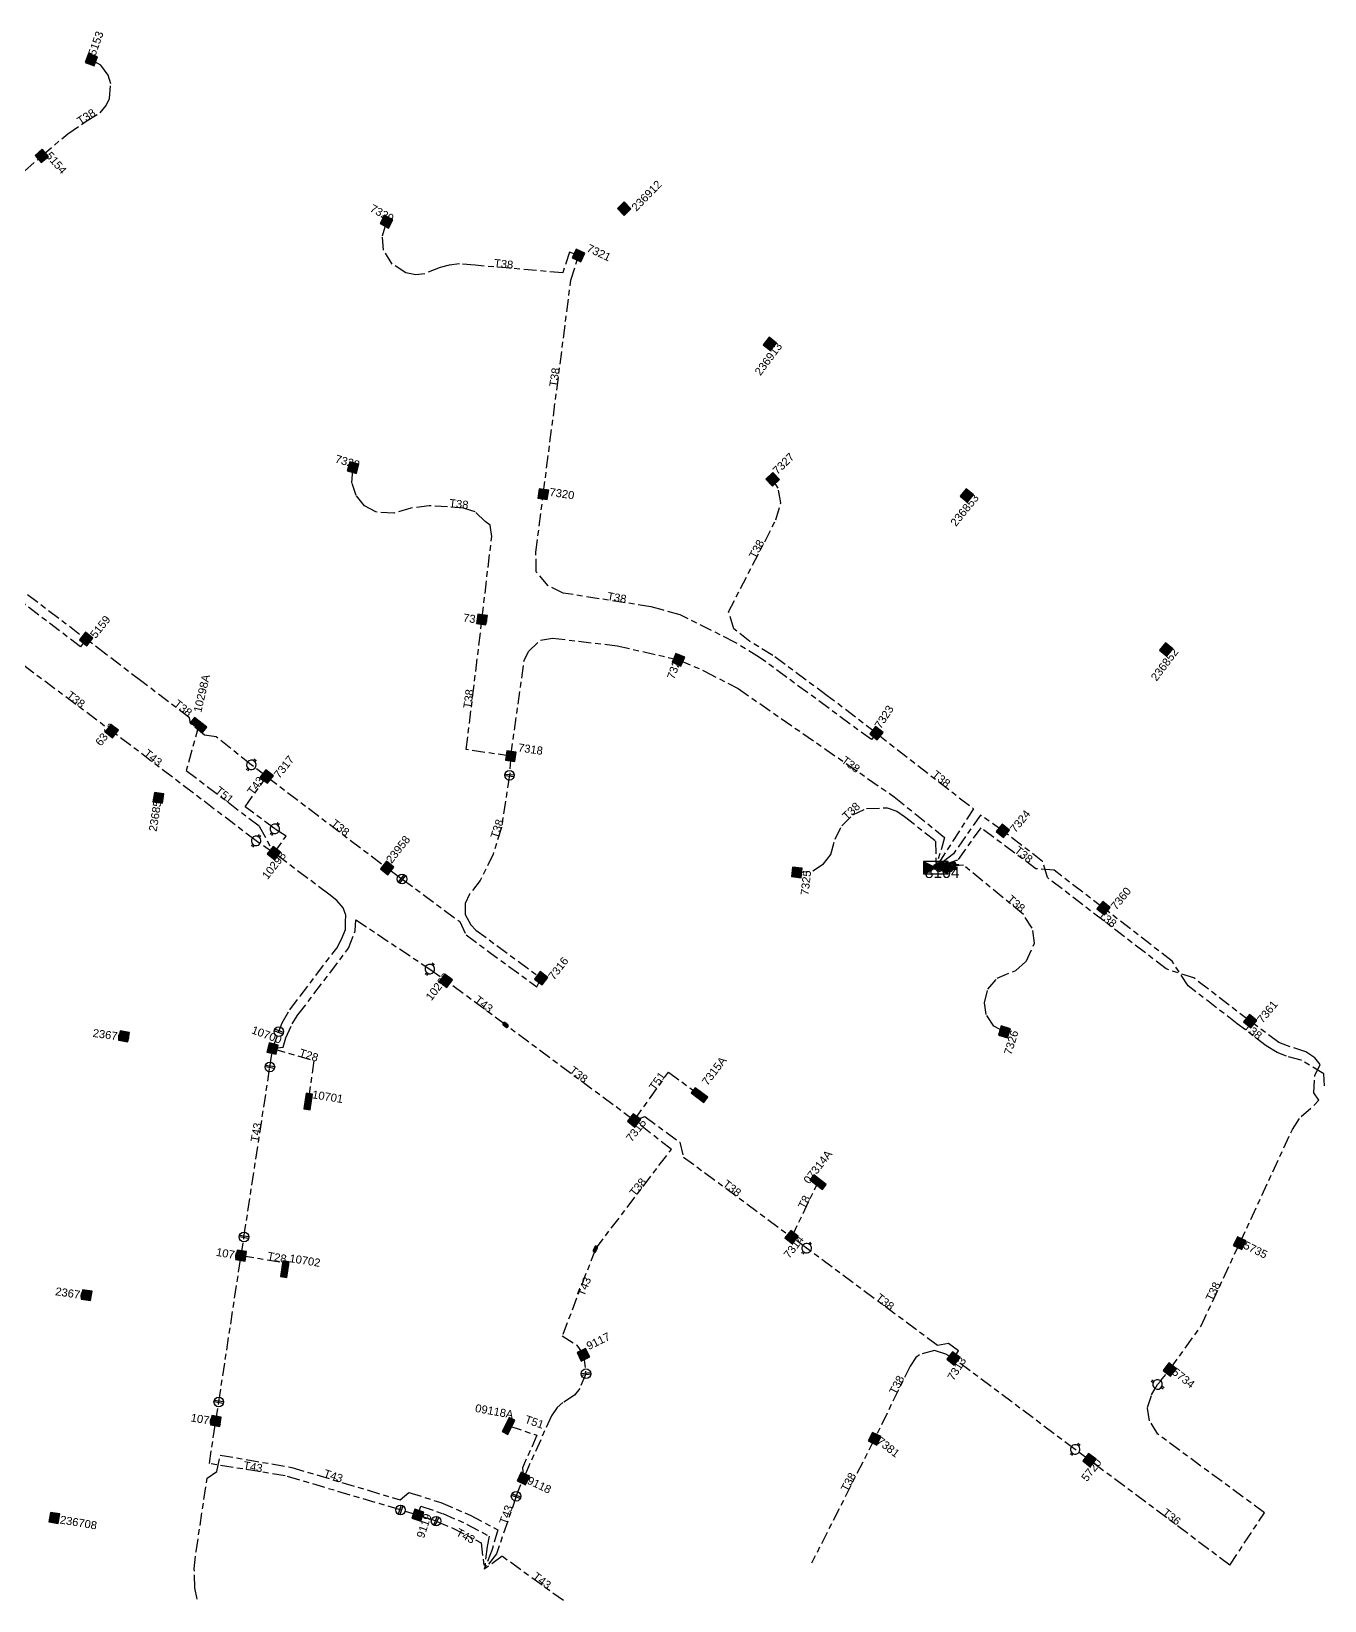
# Model space of a CAD drawing. Header units: metres. Extents: x 301341 to 310479, y 6262403 to 6265281.
# Drawn here: x 307391.7 to 307795.5, y 6264045.1 to 6264535.2 of the extents above; entities that cross this region are included whole.
import ezdxf
from ezdxf.enums import TextEntityAlignment as Align

# ---------------------------------------------------------------- set-up
doc = ezdxf.new("R2010")
doc.units = ezdxf.units.M
doc.linetypes.add('Cable Exist UG', pattern=[8.2, 4, -1.2, 1.8, -1.2])
doc.layers.get('0').update_dxf_attribs({"color": 6})
for name, color, linetype in [('Equip_LV_EXT', 7, 'Continuous'), ('Mains_LV_EXT', 7, 'Continuous'), ('Sub_SP_EXT', 7, 'Continuous'), ('SupportsUG_SP_LV_EXT', 7, 'Continuous'), ('SupportsUG_SP_LV_SL_EXT', 7, 'Continuous')]:
    doc.layers.add(name, color=color, linetype=linetype)
doc.styles.add('COLUMN_LABEL', font='arial.ttf')
doc.styles.add('iecARIAL', font='arial.ttf', dxfattribs={"height": 2})
doc.styles.add('POLE_LABEL', font='arial.ttf')
doc.styles.get("Standard").update_dxf_attribs({"font": 'arial.ttf'})

# ---------------------------------------------------------------- blocks, each defined once
blk = doc.blocks.new('SUB_PADMOUNT_EXT')
for points in [[(0, 0), (-3.84, 1.92), (-3.84, -1.92)], [(0, 0), (3.84, 1.92), (3.84, -1.92)]]:
    blk.add_hatch(color=256).paths.add_polyline_path(points)
for p, q in [((3.84, 1.92), (-3.84, -1.92)), ((-3.84, 1.92), (3.84, -1.92))]:
    blk.add_line(p, q)
blk.add_lwpolyline([(-3.84, -1.92), (3.84, -1.92), (3.84, 1.92), (-3.84, 1.92)], close=True)
for tag, height, flags, p in [('STREET_CODE', 0.2, 9, (1.5, 0)), ('ASSET_NUM', 3.5, 8, (2, 2)), ('CONSTRUCTED_VOLTAGE', 0.2, 9, (1.5, -0.2)), ('OPERATING_VOLTAGE', 0.2, 9, (1.5, -0.6)), ('ORIENTATION', 0.2, 9, (1.5, -0.8)), ('OWNED_BY', 0.2, 9, (1.5, -1)), ('OPERATED_BY', 0.2, 9, (1.5, -1.2)), ('SECONDARY_VOLTAGE', 0.2, 9, (1.5, -1.6)), ('STATE', 0.2, 9, (1.5, -1.8)), ('SUBSTATION_TYPE', 0.2, 9, (1.5, -2.2)), ('STREETNAME', 0.2, 9, (1.5, -3)), ('SUBURB', 0.2, 9, (1.5, -3.2)), ('Z', 0.2, 1, (1.5, -3.6)), ('NO_PHASES', 0.2, 9, (1.5, -0.4)), ('MAINTAINED_BY', 0.2, 9, (1.5, -1.4)), ('PARENT', 0.2, 9, (1.5, -2)), ('USAGE', 0.2, 9, (1.5, -2.4)), ('LEGEND', 0.2, 9, (1.5, -2.6)), ('LOCATION', 0.2, 9, (1.5, -2.8)), ('NOTES', 0.2, 9, (1.5, -3.4))]:
    blk.add_attdef(tag, text='', height=height, dxfattribs=dict(flags=flags)).set_placement(p, align=Align.MIDDLE_LEFT)
blk = doc.blocks.new('COLUMN_EXT')
blk.add_hatch(color=256).paths.add_polyline_path([(-1.49, 1.48), (-1.49, -1.49), (1.48, -1.49), (1.48, 1.48)])
blk.add_lwpolyline([(-1.49, -1.49), (1.48, -1.49), (1.48, 1.48), (-1.49, 1.48)], close=True)
for tag, height, style, flags, p in [('STRUCTURE_PLANT_NUMBER', 0.2, 'POLE_LABEL', 9, (1.81, 0.03)), ('ASSET_NUM', 2.5, 'COLUMN_LABEL', 8, (2, 2)), ('STREET_CODE', 0.2, 'COLUMN_LABEL', 9, (1.81, -0.2))]:
    blk.add_attdef(tag, text='', height=height, dxfattribs=dict(style=style, flags=flags)).set_placement(p, align=Align.MIDDLE_LEFT)
at = {"flags": 1}
blk.add_attdef('Z', (1.81, -2.35), '', height=0.2, dxfattribs=at)
at = {"flags": 9}
for tag, p in [('COLUMN_TYPE', (1.81, -0.4)), ('OWNED_BY', (1.81, -0.6)), ('STATE', (1.81, -0.8)), ('USAGE', (1.81, -1)), ('STREETNAME', (1.81, -1.6)), ('SUBURB', (1.81, -1.8)), ('LEGEND', (1.81, -1.2)), ('LOCATION', (1.81, -1.4)), ('NOTES', (1.81, -2))]:
    blk.add_attdef(tag, text='', height=0.2, dxfattribs=at).set_placement(p, align=Align.MIDDLE_LEFT)
blk = doc.blocks.new('PILLAR_EXT')
blk.add_hatch(color=256).paths.add_polyline_path([(-2.475, 0.99), (-2.475, -0.99), (2.475, -0.99), (2.475, 0.99)])
blk.add_lwpolyline([(-2.475, -0.99), (2.475, -0.99), (2.475, 0.99), (-2.475, 0.99)], close=True)
at = {"style": 'iecARIAL', "flags": 8}
blk.add_attdef('ASSET_NUM', (1.5, 3.5), '', height=2.5, dxfattribs=at)
for tag, p, flags in [('OWNED_BY', (0, -0.2), 9), ('STATE', (0, -0.4), 9), ('SUPPORT_TYPE', (0, -0.6), 9), ('STREETNAME', (0, -1.8), 9), ('SUBURB', (0, -2), 1), ('USAGE', (0, -0.8), 9), ('LEGEND', (0, -1), 9), ('LOCATION', (0, -1.2), 9), ('NOTES', (0, -1.4), 9), ('PARENT', (0, -1.6), 9)]:
    blk.add_attdef(tag, p, '', height=0.2, dxfattribs=dict(flags=flags))
blk = doc.blocks.new('LV_STJ_EXT')
h = blk.add_hatch(color=256)
edge = h.paths.add_edge_path()
edge.add_ellipse((-0.59, 0.13), major_axis=(0.226, 0.226), ratio=1, start_angle=45, end_angle=135)
edge.add_line((-0.91, 0.13), (-0.91, -0.13))
edge.add_ellipse((-0.59, -0.13), major_axis=(0.226, 0.226), ratio=1, start_angle=135, end_angle=225)
edge.add_line((-0.59, -0.45), (0.59, -0.45))
edge.add_ellipse((0.59, -0.13), major_axis=(-0.226, 0.226), ratio=1, start_angle=135, end_angle=225)
edge.add_line((0.91, -0.13), (0.91, 0.13))
edge.add_ellipse((0.59, 0.13), major_axis=(-0.226, 0.226), ratio=1, start_angle=225, end_angle=315)
edge.add_line((0.59, 0.45), (-0.59, 0.45))
blk.add_lwpolyline([(-0.91, 0.13), (-0.91, -0.13, 0.414214), (-0.59, -0.45), (0.59, -0.45, 0.414214), (0.91, -0.13), (0.91, 0.13, 0.414214), (0.59, 0.45), (-0.59, 0.45, 0.414214)], format="xyb", close=True)
at = {"flags": 1}
blk.add_attdef('Z', (0, 0), '', height=0.2, dxfattribs=at)
at = {"flags": 9}
for tag, p in [('ORIENTATION', (0, 0)), ('USAGE', (0, -0.2)), ('LEGEND', (0, -0.4)), ('NOTES', (0, -0.6))]:
    blk.add_attdef(tag, text='', height=0.2, dxfattribs=at).set_placement(p, align=Align.MIDDLE_LEFT)
blk = doc.blocks.new('LV_UG_LINKS_OPEN_EXT')
for p, q in [((-0.25, 1.47), (-0.25, 2.22)), ((0.25, 1.47), (0.25, 2.22)), ((-0.25, -1.47), (-0.25, -2.22)), ((0.25, -1.47), (0.25, -2.22))]:
    blk.add_line(p, q)
at = {"flags": 9}
for tag, p in [('ACTUAL_STATUS', (0, 0)), ('CONSTRUCTED_VOLTAGE', (0, -0.2)), ('OPERATING_VOLTAGE', (0, -0.6)), ('ORIENTATION', (0, -0.8)), ('STATE', (0, -1)), ('SWITCH_TYPE', (0, -1.2)), ('NO_PHASES', (0, -0.4)), ('USAGE', (0, -1.4)), ('NOTES', (0, -1.6))]:
    blk.add_attdef(tag, text='', height=0.2, dxfattribs=at).set_placement(p, align=Align.MIDDLE_LEFT)
at = {"flags": 1}
blk.add_attdef('Z', (0, 0), '', height=0.2, dxfattribs=at)
blk.add_wipeout([(-0.25, 1.47), (-0.43, 1.43), (-0.61, 1.36), (-0.77, 1.28), (-0.93, 1.17), (-1.07, 1.05), (-1.19, 0.9), (-1.29, 0.75), (-1.38, 0.58), (-1.44, 0.4), (-1.48, 0.22), (-1.49, 0.03), (-1.49, -0.16), (-1.45, -0.34), (-1.4, -0.52), (-1.32, -0.69), (-1.23, -0.85), (-1.11, -1), (-0.98, -1.13), (-0.83, -1.24), (-0.66, -1.34), (-0.49, -1.41), (-0.31, -1.46), (-0.13, -1.49), (0.06, -1.49), (0.25, -1.47), (0.43, -1.43), (0.61, -1.36), (0.77, -1.28), (0.93, -1.17), (1.07, -1.05), (1.19, -0.9), (1.29, -0.75), (1.38, -0.58), (1.44, -0.4), (1.48, -0.22), (1.49, -0.03), (1.49, 0.16), (1.45, 0.34), (1.4, 0.52), (1.32, 0.69), (1.23, 0.85), (1.11, 1), (0.98, 1.13), (0.83, 1.24), (0.66, 1.34), (0.49, 1.41), (0.31, 1.46), (0.13, 1.49), (-0.06, 1.49)])
blk.add_lwpolyline([(0, -1.49, 1), (0, 1.49, 1)], format="xyb", close=True)
blk = doc.blocks.new('LV_UG_LINKS_CLOSED_EXT')
blk.add_wipeout([(-1.06, 1.06), (-1.18, 0.92), (-1.29, 0.76), (-1.37, 0.59), (-1.43, 0.42), (-1.48, 0.23), (-1.49, 0.05), (-1.49, -0.14), (-1.46, -0.33), (-1.41, -0.51), (-1.33, -0.68), (-1.24, -0.84), (-1.12, -0.99), (-0.99, -1.12), (-0.84, -1.24), (-0.68, -1.33), (-0.51, -1.41), (-0.33, -1.46), (-0.14, -1.49), (0.05, -1.49), (0.23, -1.48), (0.42, -1.43), (0.59, -1.37), (0.76, -1.29), (0.92, -1.18), (1.06, -1.06), (1.18, -0.92), (1.29, -0.76), (1.37, -0.59), (1.43, -0.42), (1.48, -0.23), (1.49, -0.05), (1.49, 0.14), (1.46, 0.33), (1.41, 0.51), (1.33, 0.68), (1.24, 0.84), (1.12, 0.99), (0.99, 1.12), (0.84, 1.24), (0.68, 1.33), (0.51, 1.41), (0.33, 1.46), (0.14, 1.49), (-0.05, 1.49), (-0.23, 1.48), (-0.42, 1.43), (-0.59, 1.37), (-0.76, 1.29), (-0.92, 1.18)])
for p, q in [((-0.25, -1.48), (-0.25, 1.48)), ((0.25, -1.48), (0.25, 1.48))]:
    blk.add_line(p, q)
blk.add_circle((0, 0), 1.5)
at = {"flags": 9}
for tag, p in [('ACTUAL_STATUS', (0, 0)), ('CONSTRUCTED_VOLTAGE', (0, -0.2)), ('OPERATING_VOLTAGE', (0, -0.6)), ('ORIENTATION', (0, -0.8)), ('STATE', (0, -1)), ('SWITCH_TYPE', (0, -1.2)), ('NO_PHASES', (0, -0.4)), ('USAGE', (0, -1.4)), ('NOTES', (0, -1.6))]:
    blk.add_attdef(tag, text='', height=0.2, dxfattribs=at).set_placement(p, align=Align.MIDDLE_LEFT)
at = {"flags": 1}
blk.add_attdef('Z', (0, 0), '', height=0.2, dxfattribs=at)
blk = doc.blocks.new('LV_UG_DFUSE_CLOSED_EXT')
for points in [[(1, 0), (0, 0)], [(5.04, 0.73), (2.16, -0.72)], [(5.05, -0.71), (2.16, 0.72)], [(6.2, 0.01), (7.2, 0.01)]]:
    blk.add_lwpolyline(points)
for centre in [(1.8, 0), (5.4, 0.01)]:
    blk.add_circle(centre, 0.8)
at = {"flags": 9}
for tag, p in [('ACTUAL_STATUS', (0, 0)), ('CONSTRUCTED_VOLTAGE', (0, -0.2)), ('OPERATING_VOLTAGE', (0, -0.6)), ('ORIENTATION', (0, -0.8)), ('STATE', (0, -1)), ('SWITCH_TYPE', (0, -1.2)), ('NO_PHASES', (0, -0.4)), ('USAGE', (0, -1.4)), ('NOTES', (0, -1.6))]:
    blk.add_attdef(tag, text='', height=0.2, dxfattribs=at).set_placement(p, align=Align.MIDDLE_LEFT)
at = {"flags": 1}
blk.add_attdef('Z', (0, 0), '', height=0.2, dxfattribs=at)

msp = doc.modelspace()

# ---------------------------------------------------------------- linework, layer by layer
at = {"layer": 'Mains_LV_EXT', "linetype": 'Cable Exist UG'}
for points in [[(307394.96, 6264496.35), (307403.07, 6264503.25), (307408.85, 6264507.14), (307413.19, 6264509.78), (307415.08, 6264512.04), (307416.13, 6264514.25), (307416.48, 6264518.88), (307415.65, 6264521.53), (307413.37, 6264524.62), (307410.41, 6264526.37)], [(307358.05, 6264475.94), (307360.45, 6264477.74), (307363.15, 6264473.85), (307365.18, 6264469.66), (307394.96, 6264496.35)], [(307562.56, 6264465.2), (307559.75, 6264466.24), (307557.63, 6264459.79), (307530.28, 6264462.17), (307525.42, 6264462.58), (307522.13, 6264462.19), (307519.36, 6264461.46), (307514.54, 6264459.51), (307511.77, 6264459.23), (307508.66, 6264459.79), (307504.32, 6264462.56), (307501.7, 6264466.91), (307501.32, 6264471.4), (307502.61, 6264475.79)], [(307551.55, 6264390.65), (307560.18, 6264457.53), (307562.56, 6264465.2)], [(307327.92, 6264406.59), (307326.13, 6264404.18), (307361.04, 6264378.01), (307364.43, 6264379.22), (307408.79, 6264345.44)], [(307532.42, 6264351.53), (307535.45, 6264377.41), (307535, 6264380.99), (307533.42, 6264382.17), (307530.28, 6264385.21), (307526.63, 6264386.3), (307521.7, 6264386.75), (307515.92, 6264387.03), (307510.18, 6264386.33), (307504.87, 6264384.71), (307499.22, 6264385.11), (307495.75, 6264387.06), (307493.16, 6264390.23), (307491.82, 6264394.26), (307492.16, 6264398.97)], [(307655.56, 6264316), (307640.25, 6264327.74), (307623.27, 6264340.28), (307616.02, 6264344.69), (307611.08, 6264348.64), (307609.41, 6264353.96), (307624.21, 6264382.63), (307625.78, 6264387.99), (307624.94, 6264392.52), (307623.18, 6264395.31)], [(307655.56, 6264316), (307654.02, 6264314.01), (307619.12, 6264339.7), (307611.45, 6264344.4), (307594.35, 6264353.03), (307589.11, 6264354.44), (307585.19, 6264355.52), (307557.77, 6264359.78), (307553.02, 6264362.13), (307549.37, 6264366.46), (307549.25, 6264372.51), (307551.55, 6264390.65)], [(307408.79, 6264345.44), (307407.06, 6264342.99), (307366.96, 6264373.56), (307358.51, 6264360.41)], [(307358.51, 6264360.41), (307382.74, 6264342.22), (307416.79, 6264316.7)], [(307541.45, 6264308.88), (307527.51, 6264310.88), (307532.42, 6264351.53)], [(307541.45, 6264308.88), (307545.56, 6264338.7), (307546.93, 6264341.54), (307550.67, 6264345.12), (307554.45, 6264345.75), (307574.6, 6264343.32), (307593.77, 6264338.95)], [(307593.77, 6264338.95), (307601.94, 6264335.43), (307612.39, 6264329.94), (307661.17, 6264296.13), (307676.88, 6264283.46), (307674.12, 6264274.05)], [(307655.56, 6264316), (307685.9, 6264292.44), (307674.12, 6264274.05)], [(307630.74, 6264272.53), (307635.7, 6264273.08), (307639.07, 6264275.21), (307641.36, 6264278.13), (307642.71, 6264282.96), (307644.74, 6264287.13), (307648.17, 6264290.5), (307652.51, 6264292.52), (307658.89, 6264292.71), (307661.99, 6264291.7), (307664.32, 6264290.04), (307674.08, 6264282.33), (307674.12, 6264274.05)], [(307695.06, 6264285.53), (307688.08, 6264290.45), (307679.63, 6264278.38), (307674.12, 6264274.05)], [(307726.53, 6264261.38), (307711.04, 6264273.26), (307705.4, 6264273.67), (307688.16, 6264286.5), (307680.92, 6264276.36), (307674.12, 6264274.05)], [(307772.25, 6264226.05), (307754.75, 6264239.57), (307746.06, 6264242.38), (307708.97, 6264270.92), (307707.48, 6264275.99), (307695.06, 6264285.53)], [(307695.58, 6264222.75), (307692.27, 6264224.54), (307689.87, 6264228.12), (307689.29, 6264231.82), (307690.36, 6264236.06), (307693.28, 6264239.52), (307699.07, 6264241.94), (307702.31, 6264244.76), (307704.99, 6264250.49), (307704.27, 6264255.13), (307701.47, 6264259.41), (307682.75, 6264274.85), (307674.12, 6264274.05)], [(307795.54, 6264205.91), (307795.26, 6264209.59), (307788.18, 6264213.95), (307783.6, 6264215.15), (307780.74, 6264216.31), (307777.32, 6264218.33), (307768.28, 6264225.28), (307752.94, 6264237.09), (307747.9, 6264244.86), (307726.53, 6264261.38)], [(307539.75, 6264224.92), (307521.13, 6264238.73)], [(307579.93, 6264195.11), (307539.75, 6264224.92)], [(307769.02, 6264156.75), (307785.53, 6264192.29), (307788.2, 6264196.36), (307792.26, 6264199.82), (307793.73, 6264201.41), (307792.17, 6264203.66), (307792.47, 6264209.12), (307794.2, 6264212.51), (307792.53, 6264214.62), (307789.72, 6264216.54), (307783.96, 6264218.36), (307781.25, 6264219.41), (307772.25, 6264226.05)], [(307579.93, 6264195.11), (307590.67, 6264210.17), (307590.67, 6264210.17), (307600.4, 6264203.02)], [(307567.82, 6264154.89), (307591.55, 6264186.05), (307579.93, 6264195.11)], [(307567.82, 6264154.89), (307557.47, 6264127.79), (307562, 6264124.9), (307564.09, 6264121.92)], [(307457.22, 6264152.89), (307471.35, 6264150.63), (307470.84, 6264148.6)], [(307679.65, 6264120.75), (307677.28, 6264122.05), (307673.77, 6264123.22), (307669.02, 6264121.91), (307667.94, 6264121.01), (307666.09, 6264118.36), (307655.03, 6264095.67)], [(307540.83, 6264099.72), (307549.56, 6264096.74), (307545.02, 6264086.54), (307545.33, 6264083.27)], [(307655.03, 6264095.67), (307635.35, 6264056.85)], [(307557.82, 6264045.11), (307538.7, 6264058.97), (307533.15, 6264054.91)]]:
    msp.add_lwpolyline(points, dxfattribs=at)

# ---------------------------------------------------------------- block references
at = {"layer": 'Equip_LV_EXT'}
for name, p, rotation in [('LV_UG_LINKS_CLOSED_EXT', (307541.01, 6264302.89), 264.6391727637292), ('LV_UG_LINKS_OPEN_EXT', (307467.72, 6264286.11), 146.3960591256868), ('LV_STJ_EXT', (307539.75, 6264224.92), 142.2333843255388), ('LV_STJ_EXT', (307567.82, 6264154.89), 68.0103631190739)]:
    msp.add_blockref(name, p, dxfattribs=dict(at, rotation=rotation))
for p in [(307673.12, 6264273.94), (307673.16, 6264274.36), (307673.25, 6264273.55), (307673.37, 6264274.72), (307673.71, 6264274.96), (307674.12, 6264275.05)]:
    msp.add_blockref('LV_UG_DFUSE_CLOSED_EXT', p, dxfattribs=at)
at = {"layer": 'Sub_SP_EXT'}
ref = msp.add_blockref('SUB_PADMOUNT_EXT', (307674.12, 6264274.05), dxfattribs=at)
ref.add_attrib('ASSET_NUM', '8104', dxfattribs={"layer": '0', "height": 3.5}).set_placement((307676.12, 6264274.3), align=Align.TOP_CENTER)
at = {"layer": 'SupportsUG_SP_LV_EXT'}
ref = msp.add_blockref('PILLAR_EXT', (307443.97, 6264318.64), dxfattribs=dict(at, rotation=141.6051315558937))
ref.add_attrib('ASSET_NUM', '10298A', dxfattribs={"layer": '0', "height": 2.5, "rotation": 76.7242, "style": 'iecARIAL'}).set_placement((307445.47, 6264322.14), align=Align.BOTTOM_LEFT)
ref = msp.add_blockref('PILLAR_EXT', (307600.35, 6264203.01), dxfattribs=dict(at, rotation=322.7066943600649))
ref.add_attrib('ASSET_NUM', '7315A', dxfattribs={"layer": '0', "height": 2.5, "rotation": 52.7067, "style": 'iecARIAL'}).set_placement((307601.85, 6264206.51), align=Align.MIDDLE_LEFT)
ref = msp.add_blockref('PILLAR_EXT', (307478.14, 6264200.99), dxfattribs=dict(at, rotation=80.96757629175296))
ref.add_attrib('ASSET_NUM', '10701', dxfattribs={"layer": '0', "height": 2.5, "rotation": 350.9316, "style": 'iecARIAL'}).set_placement((307479.64, 6264204.49), align=Align.TOP_LEFT)
ref = msp.add_blockref('PILLAR_EXT', (307637.35, 6264175.83), dxfattribs=dict(at, rotation=142.3194189404898))
ref.add_attrib('ASSET_NUM', '07314A', dxfattribs={"layer": '0', "height": 2.5, "rotation": 52.2489, "style": 'iecARIAL'}).set_placement((307638.85, 6264179.33), align=Align.BOTTOM_CENTER)
ref = msp.add_blockref('PILLAR_EXT', (307470.84, 6264148.6), dxfattribs=dict(at, rotation=80.97457910924945))
ref.add_attrib('ASSET_NUM', '10702', dxfattribs={"layer": '0', "height": 2.5, "rotation": 350.9379, "style": 'iecARIAL'}).set_placement((307472.34, 6264152.1), align=Align.MIDDLE_LEFT)
ref = msp.add_blockref('PILLAR_EXT', (307540.7, 6264099.67), dxfattribs=dict(at, rotation=242.7465918340216))
ref.add_attrib('ASSET_NUM', '09118A', dxfattribs={"layer": '0', "height": 2.5, "rotation": 349.796, "style": 'iecARIAL'}).set_placement((307542.2, 6264103.17), align=Align.MIDDLE_RIGHT)
at = {"layer": 'SupportsUG_SP_LV_SL_EXT'}
ref = msp.add_blockref('COLUMN_EXT', (307410.41, 6264526.37), dxfattribs=dict(at, rotation=160.3376683578095))
ref.add_attrib('ASSET_NUM', '5153', dxfattribs={"layer": '0', "height": 2.5, "rotation": 70.4465, "style": 'COLUMN_LABEL'}).set_placement((307412.41, 6264527.12), align=Align.BOTTOM_LEFT)
ref = msp.add_blockref('COLUMN_EXT', (307394.96, 6264496.35), dxfattribs=dict(at, rotation=40.71338051949689))
ref.add_attrib('ASSET_NUM', '5154', dxfattribs={"layer": '0', "height": 2.5, "rotation": 310.6776, "style": 'COLUMN_LABEL'}).set_placement((307396.96, 6264497.1), align=Align.MIDDLE_LEFT)
ref = msp.add_blockref('COLUMN_EXT', (307576.83, 6264479.84), dxfattribs=dict(at, rotation=314.0034066553336))
ref.add_attrib('ASSET_NUM', '236912', dxfattribs={"layer": '0', "height": 2.5, "rotation": 45.7252, "style": 'COLUMN_LABEL'}).set_placement((307578.83, 6264480.59), align=Align.TOP_LEFT)
ref = msp.add_blockref('COLUMN_EXT', (307502.61, 6264475.79), dxfattribs=dict(at, rotation=241.4769137184655))
ref.add_attrib('ASSET_NUM', '7329', dxfattribs={"layer": '0', "height": 2.5, "rotation": 331.5131, "style": 'COLUMN_LABEL'}).set_placement((307504.61, 6264476.54), align=Align.MIDDLE_RIGHT)
ref = msp.add_blockref('COLUMN_EXT', (307562.56, 6264465.2), dxfattribs=dict(at, rotation=64.95413348330068))
ref.add_attrib('ASSET_NUM', '7321', dxfattribs={"layer": '0', "height": 2.5, "rotation": 334.9181, "style": 'COLUMN_LABEL'}).set_placement((307564.56, 6264465.95), align=Align.BOTTOM_LEFT)
ref = msp.add_blockref('COLUMN_EXT', (307622.32, 6264437.59), dxfattribs=dict(at, rotation=321.2273003452565))
ref.add_attrib('ASSET_NUM', '236913', dxfattribs={"layer": '0', "height": 2.5, "rotation": 53.3233, "style": 'COLUMN_LABEL'}).set_placement((307624.32, 6264438.34), align=Align.TOP_RIGHT)
ref = msp.add_blockref('COLUMN_EXT', (307623.18, 6264395.31), dxfattribs=dict(at, rotation=134.5072758224036))
ref.add_attrib('ASSET_NUM', '7327', dxfattribs={"layer": '0', "height": 2.5, "rotation": 44.6162, "style": 'COLUMN_LABEL'}).set_placement((307625.18, 6264396.06), align=Align.BOTTOM_LEFT)
ref = msp.add_blockref('COLUMN_EXT', (307492.16, 6264398.97), dxfattribs=dict(at, rotation=254.2189403135164))
ref.add_attrib('ASSET_NUM', '7328', dxfattribs={"layer": '0', "height": 2.5, "rotation": 344.2552, "style": 'COLUMN_LABEL'}).set_placement((307494.16, 6264399.72), align=Align.MIDDLE_RIGHT)
ref = msp.add_blockref('COLUMN_EXT', (307551.55, 6264390.65), dxfattribs=dict(at, rotation=81.62784194137993))
ref.add_attrib('ASSET_NUM', '7320', dxfattribs={"layer": '0', "height": 2.5, "rotation": 351.5917, "style": 'COLUMN_LABEL'}).set_placement((307553.55, 6264391.4), align=Align.MIDDLE_LEFT)
ref = msp.add_blockref('COLUMN_EXT', (307683.8, 6264390.26), dxfattribs=dict(at, rotation=320.916175288812))
ref.add_attrib('ASSET_NUM', '236853', dxfattribs={"layer": '0', "height": 2.5, "rotation": 50.9611, "style": 'COLUMN_LABEL'}).set_placement((307685.8, 6264391.01), align=Align.TOP_RIGHT)
ref = msp.add_blockref('COLUMN_EXT', (307408.79, 6264345.44), dxfattribs=dict(at, rotation=141.4230583009965))
ref.add_attrib('ASSET_NUM', '5159', dxfattribs={"layer": '0', "height": 2.5, "rotation": 51.5321, "style": 'COLUMN_LABEL'}).set_placement((307410.79, 6264346.19), align=Align.MIDDLE_LEFT)
ref = msp.add_blockref('COLUMN_EXT', (307532.42, 6264351.53), dxfattribs=dict(at, rotation=261.6598340640625))
ref.add_attrib('ASSET_NUM', '7319', dxfattribs={"layer": '0', "height": 2.5, "rotation": 351.6961, "style": 'COLUMN_LABEL'}).set_placement((307534.42, 6264352.28), align=Align.TOP_RIGHT)
ref = msp.add_blockref('COLUMN_EXT', (307593.77, 6264338.95), dxfattribs=dict(at, rotation=336.9589297135183))
ref.add_attrib('ASSET_NUM', '7322', dxfattribs={"layer": '0', "height": 2.5, "rotation": 70.3913, "style": 'COLUMN_LABEL'}).set_placement((307595.77, 6264339.7), align=Align.BOTTOM_RIGHT)
ref = msp.add_blockref('COLUMN_EXT', (307746.06, 6264342.14), dxfattribs=dict(at, rotation=321.2925265321198))
ref.add_attrib('ASSET_NUM', '236852', dxfattribs={"layer": '0', "height": 2.5, "rotation": 53.0645, "style": 'COLUMN_LABEL'}).set_placement((307748.06, 6264342.89), align=Align.TOP_RIGHT)
ref = msp.add_blockref('COLUMN_EXT', (307655.56, 6264316), dxfattribs=dict(at, rotation=141.2339822286033))
ref.add_attrib('ASSET_NUM', '7323', dxfattribs={"layer": '0', "height": 2.5, "rotation": 57.2023, "style": 'COLUMN_LABEL'}).set_placement((307657.56, 6264316.75), align=Align.BOTTOM_LEFT)
ref = msp.add_blockref('COLUMN_EXT', (307416.79, 6264316.7), dxfattribs=dict(at, rotation=322.0745411659279))
ref.add_attrib('ASSET_NUM', '6316', dxfattribs={"layer": '0', "height": 2.5, "rotation": 52.1108, "style": 'COLUMN_LABEL'}).set_placement((307418.79, 6264317.45), align=Align.BOTTOM_RIGHT)
ref = msp.add_blockref('COLUMN_EXT', (307541.45, 6264308.88), dxfattribs=dict(at, rotation=81.66685763885832))
ref.add_attrib('ASSET_NUM', '7318', dxfattribs={"layer": '0', "height": 2.5, "rotation": 351.6302, "style": 'COLUMN_LABEL'}).set_placement((307543.45, 6264309.63), align=Align.BOTTOM_LEFT)
ref = msp.add_blockref('COLUMN_EXT', (307465.17, 6264302.47), dxfattribs=dict(at, rotation=141.4990888909533))
ref.add_attrib('ASSET_NUM', '7317', dxfattribs={"layer": '0', "height": 2.5, "rotation": 51.6079, "style": 'COLUMN_LABEL'}).set_placement((307467.17, 6264303.22), align=Align.TOP_LEFT)
ref = msp.add_blockref('COLUMN_EXT', (307431.39, 6264295.82), dxfattribs=dict(at, rotation=260.6334010915921))
ref.add_attrib('ASSET_NUM', '236854', dxfattribs={"layer": '0', "height": 2.5, "rotation": 80.8882, "style": 'COLUMN_LABEL'}).set_placement((307433.39, 6264296.57), align=Align.BOTTOM_RIGHT)
ref = msp.add_blockref('COLUMN_EXT', (307695.06, 6264285.53), dxfattribs=dict(at, rotation=141.1689560661401))
ref.add_attrib('ASSET_NUM', '7324', dxfattribs={"layer": '0', "height": 2.5, "rotation": 51.2776, "style": 'COLUMN_LABEL'}).set_placement((307697.06, 6264286.28), align=Align.TOP_LEFT)
ref = msp.add_blockref('COLUMN_EXT', (307502.8, 6264273.92), dxfattribs=dict(at, rotation=141.8542317782531))
ref.add_attrib('ASSET_NUM', '23958', dxfattribs={"layer": '0', "height": 2.5, "rotation": 51.9631, "style": 'COLUMN_LABEL'}).set_placement((307504.8, 6264274.67), align=Align.BOTTOM_LEFT)
ref = msp.add_blockref('COLUMN_EXT', (307467.44, 6264278.58), dxfattribs=dict(at, rotation=322.1318642291455))
ref.add_attrib('ASSET_NUM', '10298', dxfattribs={"layer": '0', "height": 2.5, "rotation": 52.1321, "style": 'COLUMN_LABEL'}).set_placement((307469.44, 6264279.33), align=Align.TOP_RIGHT)
ref = msp.add_blockref('COLUMN_EXT', (307630.74, 6264272.53), dxfattribs=dict(at, rotation=353.6441428003411))
ref.add_attrib('ASSET_NUM', '7325', dxfattribs={"layer": '0', "height": 2.5, "rotation": 83.6804, "style": 'COLUMN_LABEL'}).set_placement((307632.74, 6264273.28), align=Align.TOP_RIGHT)
ref = msp.add_blockref('COLUMN_EXT', (307726.53, 6264261.38), dxfattribs=dict(at, rotation=141.4320619234912))
ref.add_attrib('ASSET_NUM', '7360', dxfattribs={"layer": '0', "height": 2.5, "rotation": 51.5402, "style": 'COLUMN_LABEL'}).set_placement((307728.53, 6264262.13), align=Align.TOP_LEFT)
ref = msp.add_blockref('COLUMN_EXT', (307550.89, 6264239.5), dxfattribs=dict(at, rotation=142.4184587879337))
ref.add_attrib('ASSET_NUM', '7316', dxfattribs={"layer": '0', "height": 2.5, "rotation": 52.5268, "style": 'COLUMN_LABEL'}).set_placement((307552.89, 6264240.25), align=Align.TOP_LEFT)
ref = msp.add_blockref('COLUMN_EXT', (307521.13, 6264238.73), dxfattribs=dict(at, rotation=322.3402480697779))
ref.add_attrib('ASSET_NUM', '10299', dxfattribs={"layer": '0', "height": 2.5, "rotation": 52.3765, "style": 'COLUMN_LABEL'}).set_placement((307523.13, 6264239.48), align=Align.BOTTOM_RIGHT)
ref = msp.add_blockref('COLUMN_EXT', (307772.25, 6264226.05), dxfattribs=dict(at, rotation=140.8038091538461))
ref.add_attrib('ASSET_NUM', '7361', dxfattribs={"layer": '0', "height": 2.5, "rotation": 50.912, "style": 'COLUMN_LABEL'}).set_placement((307774.25, 6264226.8), align=Align.TOP_LEFT)
ref = msp.add_blockref('COLUMN_EXT', (307420.62, 6264221.33), dxfattribs=dict(at, rotation=260.6217764145487))
ref.add_attrib('ASSET_NUM', '236709', dxfattribs={"layer": '0', "height": 2.5, "rotation": 352.1319, "style": 'COLUMN_LABEL'}).set_placement((307422.62, 6264222.08), align=Align.TOP_RIGHT)
ref = msp.add_blockref('COLUMN_EXT', (307467.05, 6264217.51), dxfattribs=dict(at, rotation=257.2785713177879))
ref.add_attrib('ASSET_NUM', '10700', dxfattribs={"layer": '0', "height": 2.5, "rotation": 339.4105, "style": 'COLUMN_LABEL'}).set_placement((307469.05, 6264218.26), align=Align.BOTTOM_RIGHT)
ref = msp.add_blockref('COLUMN_EXT', (307695.58, 6264222.75), dxfattribs=dict(at, rotation=343.1814332600026))
ref.add_attrib('ASSET_NUM', '7326', dxfattribs={"layer": '0', "height": 2.5, "rotation": 73.2177, "style": 'COLUMN_LABEL'}).set_placement((307697.58, 6264223.5), align=Align.TOP_RIGHT)
ref = msp.add_blockref('COLUMN_EXT', (307579.93, 6264195.11), dxfattribs=dict(at, rotation=322.2550137768259))
ref.add_attrib('ASSET_NUM', '7315', dxfattribs={"layer": '0', "height": 2.5, "rotation": 52.2912, "style": 'COLUMN_LABEL'}).set_placement((307581.93, 6264195.86), align=Align.TOP_RIGHT)
ref = msp.add_blockref('COLUMN_EXT', (307629.12, 6264158.66), dxfattribs=dict(at, rotation=322.3658583737633))
ref.add_attrib('ASSET_NUM', '7314', dxfattribs={"layer": '0', "height": 2.5, "rotation": 52.4021, "style": 'COLUMN_LABEL'}).set_placement((307631.12, 6264159.41), align=Align.TOP_RIGHT)
ref = msp.add_blockref('COLUMN_EXT', (307769.02, 6264156.75), dxfattribs=dict(at, rotation=63.96273460636109))
ref.add_attrib('ASSET_NUM', '5735', dxfattribs={"layer": '0', "height": 2.5, "rotation": 333.9269, "style": 'COLUMN_LABEL'}).set_placement((307771.02, 6264157.5), align=Align.TOP_LEFT)
ref = msp.add_blockref('COLUMN_EXT', (307457.22, 6264152.89), dxfattribs=dict(at, rotation=260.1540782420381))
ref.add_attrib('ASSET_NUM', '10703', dxfattribs={"layer": '0', "height": 2.5, "rotation": 350.1903, "style": 'COLUMN_LABEL'}).set_placement((307459.22, 6264153.64), align=Align.TOP_RIGHT)
ref = msp.add_blockref('COLUMN_EXT', (307408.94, 6264140.51), dxfattribs=dict(at, rotation=260.6217764145487))
ref.add_attrib('ASSET_NUM', '236707', dxfattribs={"layer": '0', "height": 2.5, "rotation": 351.3809, "style": 'COLUMN_LABEL'}).set_placement((307410.94, 6264141.26), align=Align.TOP_RIGHT)
ref = msp.add_blockref('COLUMN_EXT', (307564.09, 6264121.92), dxfattribs=dict(at, rotation=115.7377241280088))
ref.add_attrib('ASSET_NUM', '9117', dxfattribs={"layer": '0', "height": 2.5, "rotation": 25.8468, "style": 'COLUMN_LABEL'}).set_placement((307566.09, 6264122.67), align=Align.BOTTOM_LEFT)
ref = msp.add_blockref('COLUMN_EXT', (307679.65, 6264120.75), dxfattribs=dict(at, rotation=322.2884272203071))
ref.add_attrib('ASSET_NUM', '7313', dxfattribs={"layer": '0', "height": 2.5, "rotation": 58.1611, "style": 'COLUMN_LABEL'}).set_placement((307681.65, 6264121.5), align=Align.TOP_RIGHT)
ref = msp.add_blockref('COLUMN_EXT', (307747.18, 6264117.27), dxfattribs=dict(at, rotation=51.7038023782873))
ref.add_attrib('ASSET_NUM', '5734', dxfattribs={"layer": '0', "height": 2.5, "rotation": 321.6678, "style": 'COLUMN_LABEL'}).set_placement((307749.18, 6264118.02), align=Align.TOP_LEFT)
ref = msp.add_blockref('COLUMN_EXT', (307449.31, 6264101.19), dxfattribs=dict(at, rotation=260.2535382585322))
ref.add_attrib('ASSET_NUM', '10704', dxfattribs={"layer": '0', "height": 2.5, "rotation": 350.2898, "style": 'COLUMN_LABEL'}).set_placement((307451.31, 6264101.94), align=Align.TOP_RIGHT)
ref = msp.add_blockref('COLUMN_EXT', (307655.03, 6264095.67), dxfattribs=dict(at, rotation=63.12639811683335))
ref.add_attrib('ASSET_NUM', '7381', dxfattribs={"layer": '0', "height": 2.5, "rotation": 321.708, "style": 'COLUMN_LABEL'}).set_placement((307657.03, 6264096.42), align=Align.TOP_LEFT)
ref = msp.add_blockref('COLUMN_EXT', (307722.11, 6264089), dxfattribs=dict(at, rotation=322.021319752958))
ref.add_attrib('ASSET_NUM', '5720', dxfattribs={"layer": '0', "height": 2.5, "rotation": 52.0575, "style": 'COLUMN_LABEL'}).set_placement((307724.11, 6264089.75), align=Align.TOP_RIGHT)
ref = msp.add_blockref('COLUMN_EXT', (307545.33, 6264083.27), dxfattribs=dict(at, rotation=64.68902682095069))
ref.add_attrib('ASSET_NUM', '9118', dxfattribs={"layer": '0', "height": 2.5, "rotation": 334.6528, "style": 'COLUMN_LABEL'}).set_placement((307547.33, 6264084.02), align=Align.TOP_LEFT)
ref = msp.add_blockref('COLUMN_EXT', (307398.88, 6264070.94), dxfattribs=dict(at, rotation=260.6217764145487))
ref.add_attrib('ASSET_NUM', '236708', dxfattribs={"layer": '0', "height": 2.5, "rotation": 350.5354, "style": 'COLUMN_LABEL'}).set_placement((307400.88, 6264071.69), align=Align.TOP_LEFT)
ref = msp.add_blockref('COLUMN_EXT', (307512.39, 6264071.81), dxfattribs=dict(at, rotation=341.1565185608966))
ref.add_attrib('ASSET_NUM', '9119', dxfattribs={"layer": '0', "height": 2.5, "rotation": 71.1927, "style": 'COLUMN_LABEL'}).set_placement((307514.39, 6264072.56), align=Align.TOP_RIGHT)

# ---------------------------------------------------------------- texts
at = {"layer": 'Mains_LV_EXT'}
for s, rotation, p in [('T38', 32.8067, (307406.99, 6264505.88)), ('T38', 353.9207, (307536.06, 6264461.66)), ('T38', 81.564, (307555.85, 6264424.01)), ('T38', 353.6573, (307522.07, 6264386.71)), ('T38', 61.6082, (307617.84, 6264370.28)), ('T38', 350.0504, (307571.36, 6264357.67)), ('T38', 321.9826, (307402.47, 6264327.43)), ('T38', 321.5597, (307435.94, 6264324.75)), ('T38', 82.1887, (307529.01, 6264323.58)), ('T43', 321.6022, (307426.57, 6264309.26)), ('T38', 323.3603, (307644.44, 6264307.07)), ('T38', 321.0307, (307672.72, 6264302.68)), ('T51', 321.5973, (307448.89, 6264297.67)), ('T38', 43.5234, (307646.36, 6264288.73)), ('T38', 321.6907, (307485.06, 6264287.38)), ('T38', 71.7869, (307537.36, 6264282.9)), ('T38', 321.2953, (307698.45, 6264279.02)), ('T38', 319.3627, (307696.12, 6264263.83)), ('T38', 321.2953, (307724.62, 6264258.88)), ('T43', 322.3055, (307529.84, 6264232.27)), ('T38', 321.3232, (307770.05, 6264223.92)), ('T28', 342.6293, (307475.11, 6264215.16)), ('T38', 322.3055, (307559.48, 6264210.28)), ('T51', 54.4736, (307586.4, 6264204.18)), ('T43', 80.2704, (307462.59, 6264188.17)), ('T38', 51.6188, (307580.19, 6264171.13)), ('T38', 322.3564, (307607.37, 6264174.76)), ('T8', 63.3311, (307633.21, 6264167.2)), ('T28', 349.7802, (307465.23, 6264151.61)), ('T43', 68.3271, (307564.35, 6264139.96)), ('T38', 63.9606, (307760.49, 6264138.43)), ('T38', 322.197, (307655.14, 6264139.28)), ('T38', 62.9191, (307661.65, 6264109.23)), ('T51', 340.9719, (307545.54, 6264100.71)), ('T43', 349.7925, (307457.73, 6264086.22)), ('T43', 342.1883, (307482.75, 6264083.8)), ('T38', 62.029, (307646.54, 6264078.92)), ('T36', 322.0697, (307744.64, 6264072.14)), ('T43', 332.1065, (307524.05, 6264065.61)), ('T43', 323.0969, (307547.99, 6264052.19))]:
    msp.add_text(s, height=2.5, rotation=rotation, dxfattribs=at).set_placement(p)

# ---------------------------------------------------------------- next in the draw order: linework, layer by layer
at = {"layer": 'Mains_LV_EXT', "linetype": 'Cable Exist UG'}
for points in [[(307541.45, 6264308.88), (307541.01, 6264302.89)], [(307541.01, 6264302.89), (307538.48, 6264286.56), (307535.9, 6264278.19), (307531.9, 6264270.05), (307528.57, 6264265.72), (307527.14, 6264262.81), (307527.2, 6264259.35), (307528.91, 6264256.16), (307530.47, 6264254.54), (307550.89, 6264239.5)], [(307467.44, 6264278.58), (307471.24, 6264283.88), (307467.72, 6264286.11)]]:
    msp.add_lwpolyline(points, dxfattribs=at)

# ---------------------------------------------------------------- next in the draw order: block references
at = {"layer": 'Equip_LV_EXT'}
for name, p, rotation in [('LV_UG_LINKS_OPEN_EXT', (307460.38, 6264306.12), 141.4870840609603), ('LV_UG_LINKS_OPEN_EXT', (307461.88, 6264282.39), 144.3592396368374), ('LV_UG_LINKS_CLOSED_EXT', (307507.46, 6264270.48), 322.4187796659834), ('LV_UG_LINKS_OPEN_EXT', (307516.11, 6264242.36), 325.2088021966571), ('LV_UG_LINKS_CLOSED_EXT', (307468.98, 6264222.81), 68.93073341855379), ('LV_UG_LINKS_CLOSED_EXT', (307466.18, 6264211.79), 80.270295749647), ('LV_UG_LINKS_CLOSED_EXT', (307458.1, 6264158.68), 80.270295749647), ('LV_UG_LINKS_OPEN_EXT', (307633.79, 6264155.18), 142.1243404531001), ('LV_UG_LINKS_CLOSED_EXT', (307564.88, 6264115.97), 276.4241943197707), ('LV_UG_LINKS_OPEN_EXT', (307743.38, 6264112.62), 58.8796895067326), ('LV_UG_LINKS_CLOSED_EXT', (307450.23, 6264107.16), 80.22527763717268), ('LV_UG_LINKS_OPEN_EXT', (307717.66, 6264092.33), 142.0132957756631), ('LV_UG_LINKS_CLOSED_EXT', (307506.97, 6264073.42), 162.2964564517028), ('LV_UG_LINKS_CLOSED_EXT', (307543.08, 6264077.7), 70.39432227522717), ('LV_UG_LINKS_CLOSED_EXT', (307518.09, 6264069.92), 155.9178901153069)]:
    msp.add_blockref(name, p, dxfattribs=dict(at, rotation=rotation))

# ---------------------------------------------------------------- next in the draw order: linework, layer by layer
at = {"layer": 'Mains_LV_EXT', "linetype": 'Cable Exist UG'}
for points in [[(307460.38, 6264306.12), (307449.39, 6264314.92), (307445.75, 6264315.37), (307441.37, 6264319.08), (307441.06, 6264320.85), (307426.19, 6264332.18), (307414.95, 6264340.74), (307408.79, 6264345.44)], [(307461.88, 6264282.39), (307416.79, 6264316.7)], [(307443.97, 6264318.64), (307440.09, 6264304.37), (307462.89, 6264287.01), (307467.44, 6264278.58)], [(307465.17, 6264302.47), (307460.38, 6264306.12)], [(307467.72, 6264286.11), (307458.46, 6264293.06), (307465.17, 6264302.47)], [(307465.17, 6264302.47), (307502.8, 6264273.92)], [(307467.44, 6264278.58), (307461.88, 6264282.39)], [(307468.98, 6264222.81), (307469.97, 6264225.54), (307472.45, 6264229.67), (307475.59, 6264233.85), (307487.05, 6264248.91), (307488.67, 6264251.88), (307489.77, 6264254.71), (307489.76, 6264257.15), (307489.87, 6264259.23), (307489.06, 6264261.44), (307487.08, 6264263.8), (307484.6, 6264265.79), (307467.44, 6264278.58)], [(307502.8, 6264273.92), (307504.6, 6264272.59)], [(307504.6, 6264272.59), (307507.46, 6264270.48)], [(307507.46, 6264270.48), (307525.48, 6264257.17), (307527.47, 6264253.02), (307549.54, 6264236.78), (307550.89, 6264239.5)], [(307467.05, 6264217.51), (307470.31, 6264217.96), (307471.18, 6264220.84), (307473.19, 6264225.22), (307474.96, 6264228.04), (307490.72, 6264248.85), (307492.81, 6264254.27), (307492.99, 6264257.76), (307516.11, 6264242.36)], [(307516.11, 6264242.36), (307521.13, 6264238.73)], [(307467.05, 6264217.51), (307468.98, 6264222.81)], [(307466.18, 6264211.79), (307467.05, 6264217.51)], [(307467.05, 6264217.51), (307479.94, 6264213.76), (307478.14, 6264200.99)], [(307458.1, 6264158.68), (307466.18, 6264211.79)], [(307579.93, 6264195.11), (307583.31, 6264196.3), (307594.21, 6264188.25), (307595.35, 6264183.66), (307629.12, 6264158.66)], [(307629.12, 6264158.66), (307637.35, 6264175.83)], [(307457.22, 6264152.89), (307458.1, 6264158.68)], [(307633.79, 6264155.18), (307629.12, 6264158.66)], [(307679.65, 6264120.75), (307681.24, 6264123.15), (307678.13, 6264125.39), (307674.64, 6264124.76), (307633.79, 6264155.18)], [(307747.18, 6264117.27), (307757.02, 6264130.97), (307769.02, 6264156.75)], [(307450.23, 6264107.16), (307457.22, 6264152.89)], [(307564.09, 6264121.92), (307564.88, 6264115.97)], [(307717.66, 6264092.33), (307679.65, 6264120.75)], [(307564.88, 6264115.97), (307562.96, 6264111.4), (307561.33, 6264109.29), (307557.68, 6264106.95), (307555.89, 6264105.39), (307554.1, 6264102.85), (307545.33, 6264083.27)], [(307743.38, 6264112.62), (307747.18, 6264117.27)], [(307765.94, 6264056.21), (307776.74, 6264072.54), (307743.45, 6264097.08), (307740.91, 6264101.22), (307740.25, 6264105.38), (307741.49, 6264109.34), (307743.38, 6264112.62)], [(307449.31, 6264101.19), (307450.23, 6264107.16)], [(307506.97, 6264073.42), (307470.92, 6264084.11), (307447.3, 6264087.89), (307449.31, 6264101.19)], [(307443.49, 6264045.6), (307442.75, 6264049.13), (307442.59, 6264055.03), (307443.14, 6264060.5), (307446.62, 6264083.34), (307449.63, 6264085.47), (307450.66, 6264090.55), (307472.99, 6264086.73), (307506.86, 6264076.57), (307509.56, 6264078.89), (307519.56, 6264075.73), (307528.77, 6264071.78), (307537.36, 6264067.23), (307535.61, 6264061.05), (307533.15, 6264054.91)], [(307722.11, 6264089), (307717.66, 6264092.33)], [(307765.94, 6264056.21), (307722.11, 6264089)], [(307543.08, 6264077.7), (307545.33, 6264083.27)], [(307543.08, 6264077.7), (307536.94, 6264059.67), (307533.15, 6264054.91)], [(307512.39, 6264071.81), (307506.97, 6264073.42)], [(307512.39, 6264071.81), (307513.34, 6264074.62), (307520.18, 6264072.27), (307527.84, 6264068.93), (307534.62, 6264065.23), (307534.02, 6264061.98), (307533.15, 6264054.91)], [(307518.09, 6264069.92), (307512.39, 6264071.81)], [(307518.09, 6264069.92), (307523.14, 6264067.79), (307532.13, 6264063.18), (307533.15, 6264054.91)]]:
    msp.add_lwpolyline(points, dxfattribs=at)

# ---------------------------------------------------------------- next in the draw order: texts
at = {"layer": 'Mains_LV_EXT'}
for rotation, p in [(53.4177, (307460.91, 6264296.49)), (70.3943, (307540.07, 6264068.7))]:
    msp.add_text('T43', height=2.5, rotation=rotation, dxfattribs=at).set_placement(p)

doc.saveas('drawing.dxf')
